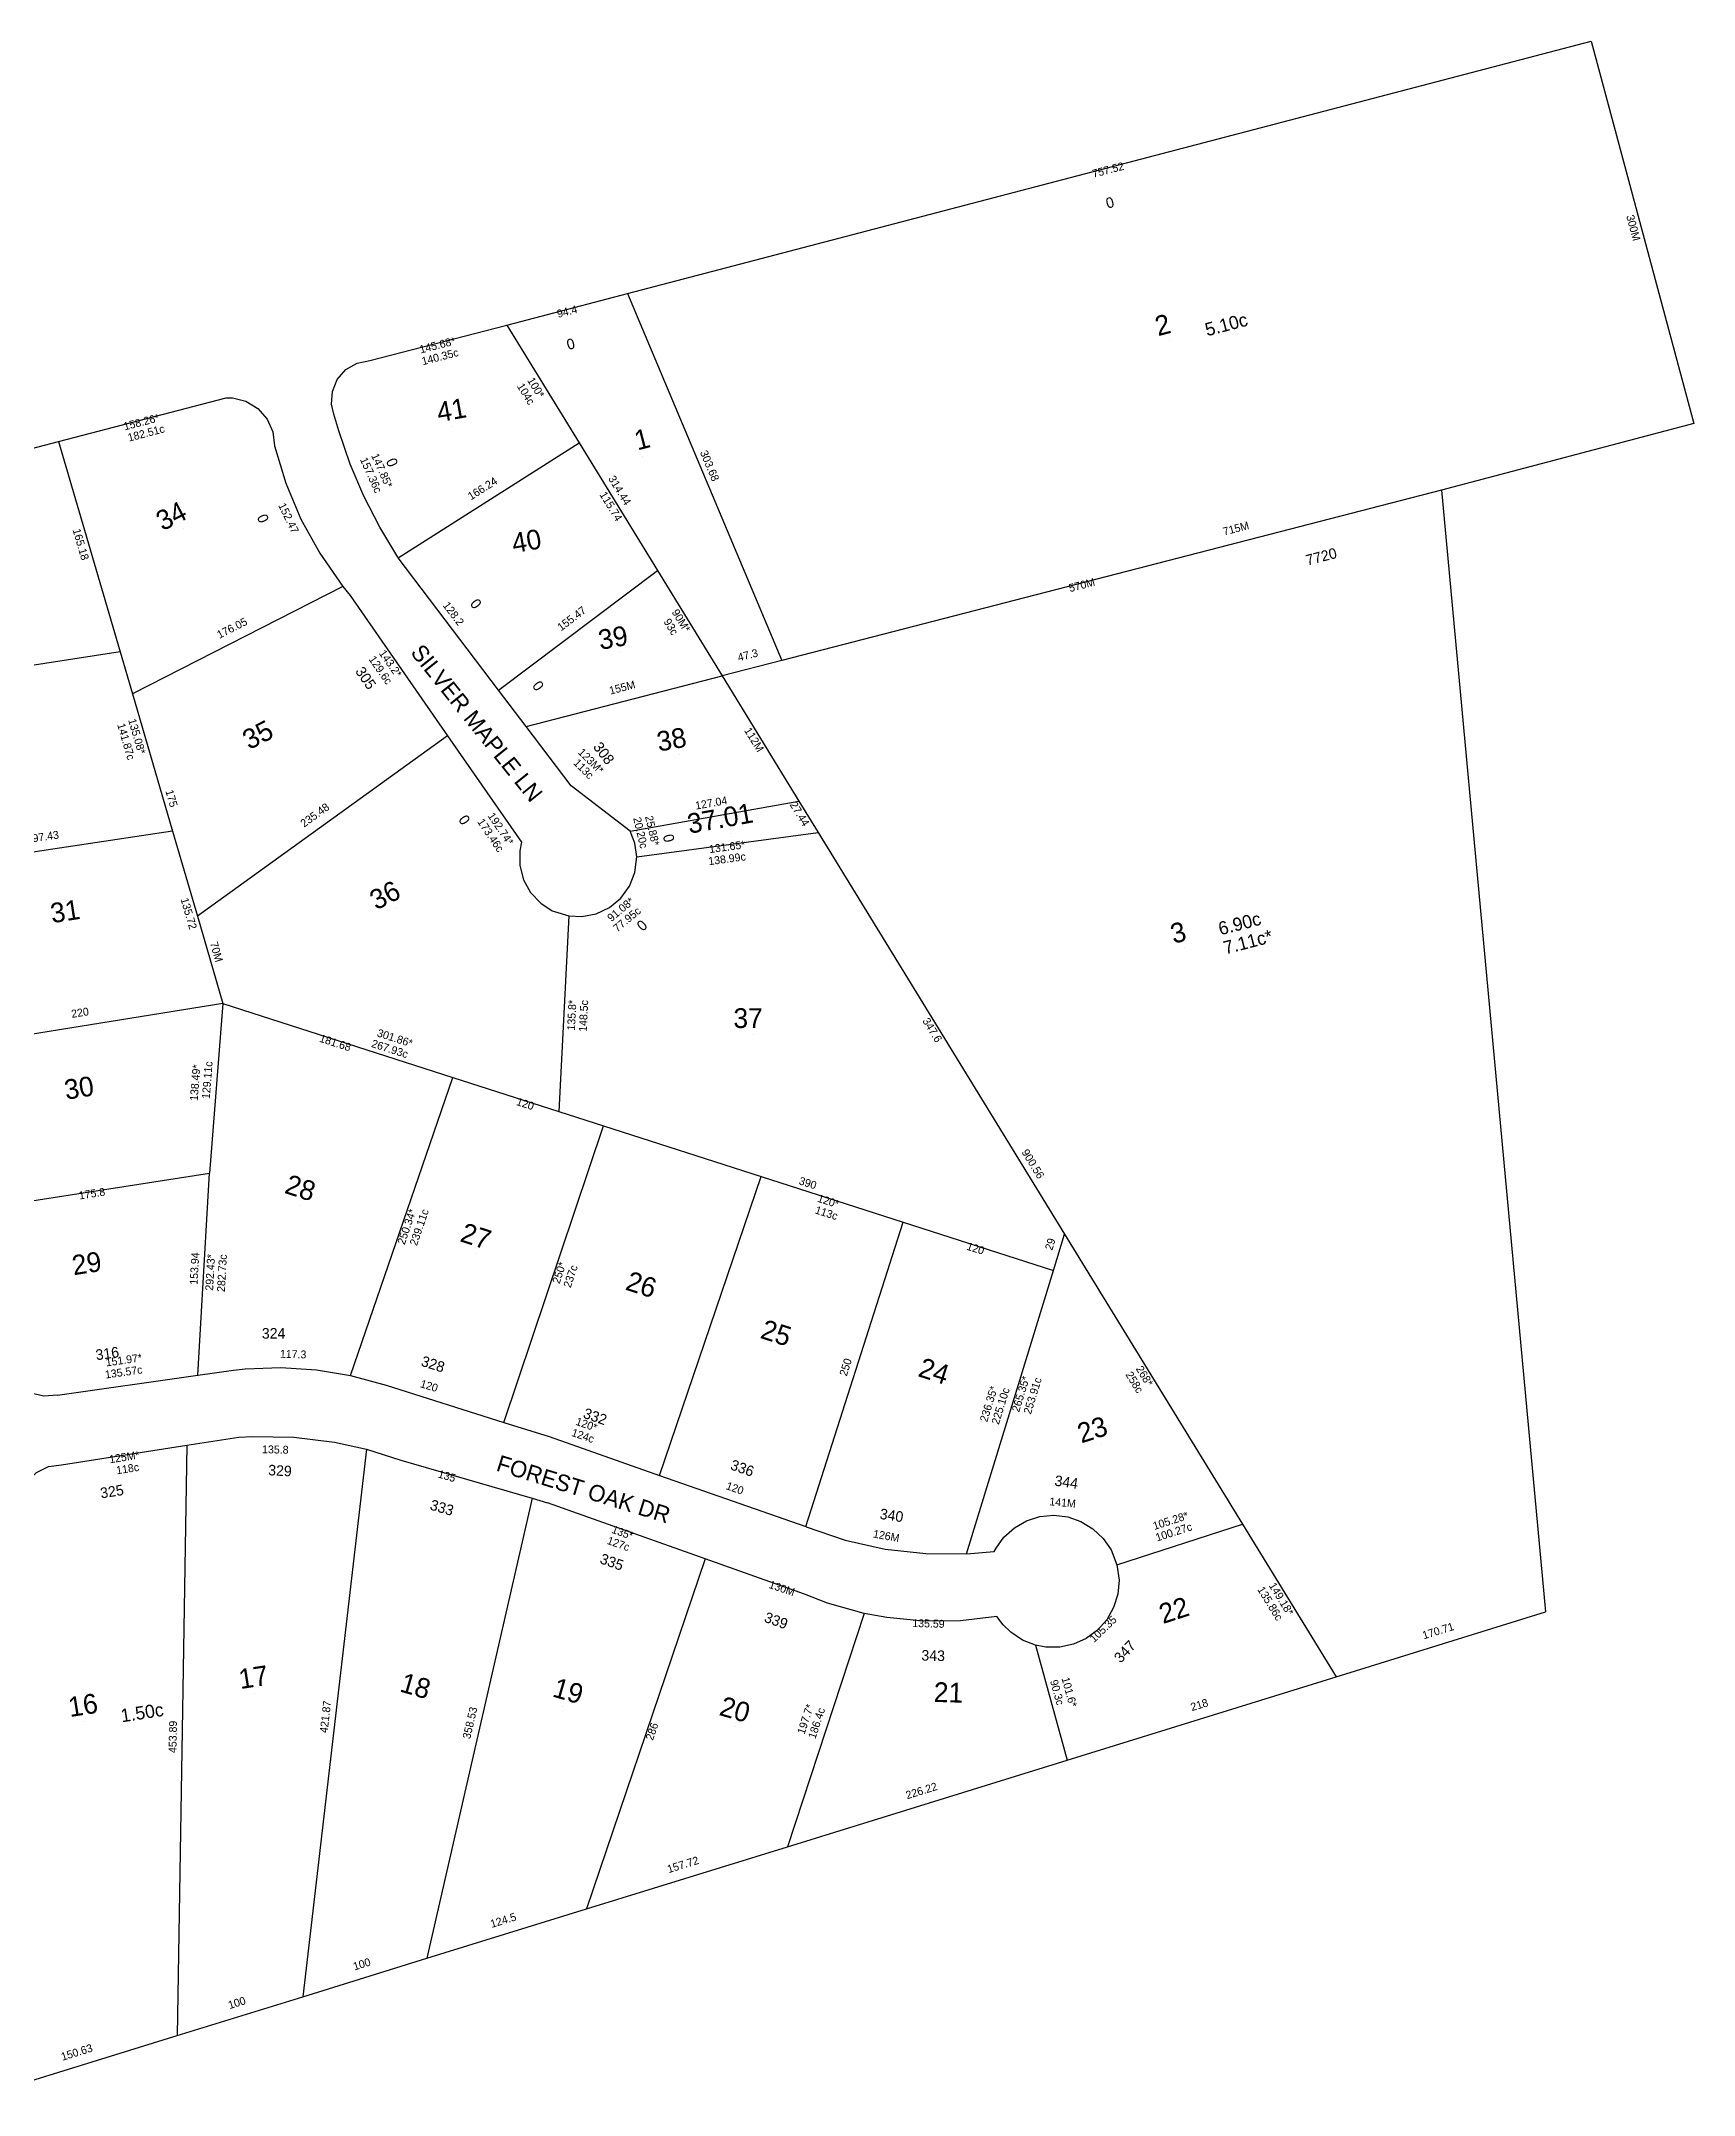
# Model space of a CAD drawing. Extents: x 2546959 to 2550387, y 581906 to 585027.
# Drawn here: x 2549132 to 2550387, y 582686 to 584245 of the extents above; entities that cross this region are included whole.
import ezdxf

# ---------------------------------------------------------------- set-up
doc = ezdxf.new("R2010")
doc.units = 0
for name, color, linetype in [('Level 20', 7, 'Continuous'), ('Level 38', 7, 'Continuous'), ('Level 39', 7, 'Continuous'), ('Level 40', 7, 'Continuous'), ('Level 41', 7, 'Continuous'), ('Level 42', 7, 'Continuous')]:
    doc.layers.add(name, color=color, linetype=linetype)

msp = doc.modelspace()

# ---------------------------------------------------------------- linework, layer by layer
at = {"layer": 'Level 40'}
for p, q in [((2549577.233, 584052.931), (2550308.685, 584244.591)), ((2550308.685, 584244.591), (2550386.687, 583954.249)), ((2549511.602, 584035.734), (2549577.233, 584052.931)), ((2549577.233, 584052.931), (2549694.232, 583774.501)), ((2549381.489, 584002.094), (2549485.616, 584029.016)), ((2549485.616, 584029.016), (2549511.602, 584035.734)), ((2549485.616, 584029.016), (2549540.456, 583939.635)), ((2549145.332, 583940.621), (2549272.401, 583973.833)), ((2550386.687, 583954.249), (2550195.063, 583903.767)), ((2549031.214, 583910.794), (2549145.332, 583940.621)), ((2549145.332, 583940.621), (2549192.015, 583780.951)), ((2549403.085, 583852.376), (2549540.456, 583939.635)), ((2549540.456, 583939.635), (2549599.959, 583842.655)), ((2550195.063, 583903.767), (2549694.232, 583774.501)), ((2550195.063, 583903.767), (2550273.96, 583052.222)), ((2549403.085, 583852.376), (2549402.778, 583852.78)), ((2549479.195, 583751.994), (2549403.085, 583852.376)), ((2549479.195, 583751.994), (2549599.959, 583842.655)), ((2549599.959, 583842.655), (2549648.946, 583762.813)), ((2549361.129, 583830.668), (2549201.357, 583749)), ((2549361.129, 583830.668), (2549366.624, 583823.818)), ((2549366.624, 583823.818), (2549440.609, 583717.371)), ((2549192.015, 583780.951), (2549019.704, 583754.571)), ((2549192.015, 583780.951), (2549201.357, 583749)), ((2549694.232, 583774.501), (2549648.946, 583762.813)), ((2549201.357, 583749), (2549231.828, 583644.78)), ((2549500.117, 583724.4), (2549479.195, 583751.994)), ((2549500.117, 583724.4), (2549648.946, 583762.813)), ((2549648.946, 583762.813), (2549707.304, 583667.698)), ((2549440.609, 583717.371), (2549250.655, 583580.386)), ((2549440.609, 583717.371), (2549496.715, 583636.646)), ((2549534.32, 583679.29), (2549500.117, 583724.4)), ((2549579.228, 583644.823), (2549534.32, 583679.29)), ((2549579.228, 583644.823), (2549707.304, 583667.698)), ((2549707.304, 583667.698), (2549721.867, 583643.963)), ((2549231.828, 583644.78), (2549039.085, 583615.922)), ((2549231.828, 583644.78), (2549250.655, 583580.386)), ((2549584.12, 583625.389), (2549721.867, 583643.963)), ((2549721.867, 583643.963), (2549908.935, 583339.07)), ((2549250.655, 583580.386), (2549270.052, 583514.047)), ((2549532.517, 583580.537), (2549525.145, 583432.101)), ((2549270.052, 583514.047), (2549058.121, 583479.818)), ((2549270.052, 583514.047), (2549259.813, 583385.34)), ((2549270.052, 583514.047), (2549444.587, 583457.98)), ((2549366.967, 583231.812), (2549444.587, 583457.98)), ((2549444.587, 583457.98), (2549525.145, 583432.101)), ((2549483.305, 583196.156), (2549558.818, 583421.284)), ((2549525.145, 583432.101), (2549558.818, 583421.284)), ((2549558.818, 583421.284), (2549678.628, 583382.798)), ((2549081.302, 583357.597), (2549259.719, 583385.325)), ((2549251.093, 583231.95), (2549259.719, 583385.325)), ((2549259.719, 583385.325), (2549259.813, 583385.34)), ((2549601.545, 583155.912), (2549678.628, 583382.798)), ((2549678.628, 583382.798), (2549786.52, 583348.139)), ((2549712.634, 583116.989), (2549786.52, 583348.139)), ((2549786.52, 583348.139), (2549900.478, 583311.531)), ((2549900.478, 583311.531), (2549908.935, 583339.07)), ((2549908.935, 583339.07), (2550044.053, 583118.847)), ((2549834.4, 583096.347), (2549900.478, 583311.531)), ((2549251.093, 583231.95), (2549278.029, 583235.786)), ((2549144.535, 583216.772), (2549251.093, 583231.95)), ((2549393.953, 583224.388), (2549483.305, 583196.156)), ((2549483.305, 583196.156), (2549517.683, 583185.295)), ((2549147.609, 583163.999), (2549242.58, 583178.769)), ((2549242.58, 583178.769), (2549235.186, 582730.658)), ((2549242.58, 583178.769), (2549282.074, 583184.911)), ((2549379.012, 583175.725), (2549330.628, 582760.203)), ((2549517.683, 583185.295), (2549601.545, 583155.912)), ((2549405.098, 583167.535), (2549504.655, 583138.594)), ((2549601.545, 583155.912), (2549712.634, 583116.989)), ((2549504.655, 583138.594), (2549424.797, 582789.354)), ((2549504.655, 583138.594), (2549516.438, 583135.169)), ((2549636.195, 583092.456), (2549516.438, 583135.169)), ((2549712.634, 583116.989), (2549712.837, 583116.919)), ((2549948.656, 583087.965), (2550044.053, 583118.847)), ((2550044.053, 583118.847), (2550115.103, 583003.046)), ((2549636.195, 583092.456), (2549546.008, 582826.877)), ((2549711.442, 583065.619), (2549636.195, 583092.456)), ((2549756.789, 583051.174), (2549698.481, 582874.077)), ((2550115.103, 583003.046), (2550273.96, 583052.222)), ((2549886.988, 583027), (2549910.993, 582939.862)), ((2549910.993, 582939.862), (2550115.103, 583003.046)), ((2549698.481, 582874.077), (2549910.993, 582939.862)), ((2549546.008, 582826.877), (2549698.481, 582874.077)), ((2549424.797, 582789.354), (2549546.008, 582826.877)), ((2549330.628, 582760.203), (2549424.797, 582789.354)), ((2549235.186, 582730.658), (2549330.628, 582760.203)), ((2549089.777, 582685.644), (2549235.186, 582730.658))]:
    msp.add_line(p, q, dxfattribs=at)
for points in [[(2549354.267, 583961.416), (2549352.521, 583968.881), (2549353.127, 583978.703), (2549356.862, 583987.805), (2549363.331, 583995.22), (2549371.841, 584000.159), (2549381.489, 584002.094)], [(2549272.401, 583973.833), (2549277.401, 583973.703), (2549287.448, 583971.196), (2549296.532, 583965.692), (2549303.552, 583957.723), (2549307.868, 583948.018), (2549309.082, 583937.467)], [(2549402.778, 583852.78), (2549389.066, 583875.507), (2549376.982, 583899.141), (2549366.585, 583923.565), (2549357.929, 583948.657), (2549354.267, 583961.416)], [(2549309.082, 583937.467), (2549317.723, 583909.123), (2549329.25, 583881.825), (2549343.541, 583855.866), (2549361.129, 583830.668)], [(2549584.12, 583625.389), (2549582.69, 583635.787), (2549579.228, 583644.823)], [(2549496.715, 583636.646), (2549495.378, 583630.061), (2549495.388, 583618.881), (2549498.182, 583608.055), (2549503.582, 583598.266), (2549511.25, 583590.13), (2549520.061, 583584.478)], [(2549532.517, 583580.537), (2549542.502, 583580.054), (2549553.477, 583582.18), (2549563.579, 583586.97), (2549572.17, 583594.125), (2549578.709, 583603.194), (2549582.784, 583613.604), (2549584.12, 583625.389)], [(2549520.061, 583584.478), (2549521.728, 583583.784), (2549532.517, 583580.537)], [(2549144.535, 583216.772), (2549134.2, 583216.029), (2549124.089, 583218.291), (2549115.056, 583223.368), (2549107.867, 583230.83), (2549104.058, 583237.617)], [(2549278.029, 583235.786), (2549287.01, 583236.77), (2549314.084, 583237.857), (2549341.125, 583236.138), (2549366.967, 583231.812)], [(2549366.967, 583231.812), (2549393.953, 583224.388)], [(2549282.074, 583184.911), (2549292.489, 583185.472), (2549323.766, 583184.946), (2549354.811, 583181.119), (2549379.012, 583175.725)], [(2549379.012, 583175.725), (2549405.098, 583167.535)], [(2549115.828, 583139.833), (2549117.703, 583145.177), (2549121.147, 583151.03), (2549128.416, 583158.133), (2549137.542, 583162.606), (2549147.609, 583163.999)], [(2549855.37, 583098.124), (2549856.9, 583100.624), (2549862.891, 583109.061), (2549870.816, 583116.146), (2549880.055, 583121.402), (2549890.194, 583124.594), (2549900.778, 583125.578), (2549911.332, 583124.31), (2549921.381, 583120.846), (2549930.476, 583115.342), (2549938.206, 583108.047), (2549944.226, 583099.286), (2549948.656, 583087.965)], [(2549712.837, 583116.919), (2549742.285, 583106.85), (2549772.648, 583100.02), (2549803.571, 583096.508), (2549834.4, 583096.347)], [(2549834.4, 583096.347), (2549855.37, 583098.124)], [(2549948.656, 583087.965), (2549950.26, 583076.33), (2549949.326, 583065.742), (2549946.183, 583055.587), (2549940.971, 583046.323), (2549933.923, 583038.366), (2549925.358, 583032.072), (2549915.658, 583027.723), (2549905.259, 583025.517), (2549894.63, 583025.55), (2549886.988, 583027)], [(2549756.789, 583051.174), (2549728.855, 583058.979), (2549711.442, 583065.619)], [(2549857.579, 583048.8), (2549829.825, 583045.53), (2549801.88, 583045.244), (2549774.065, 583047.943), (2549756.789, 583051.174)], [(2549886.988, 583027), (2549876.901, 583030.938), (2549868.05, 583036.825), (2549862.337, 583042.395), (2549857.579, 583048.8)]]:
    msp.add_lwpolyline(points, dxfattribs=at)
at = {"layer": 'Level 41'}
for p, q in [((2549988.343, 584017.587), (2549988.343, 584017.587)), ((2549444.511, 583952.085), (2549444.511, 583952.085)), ((2549588.333, 583929.648), (2549588.333, 583929.648)), ((2549239.781, 583874.828), (2549239.781, 583874.828)), ((2549506.316, 583853.583), (2549506.316, 583853.583)), ((2549571.984, 583780.189), (2549571.984, 583780.189)), ((2549305.449, 583708.726), (2549305.449, 583708.726)), ((2549616.406, 583702.932), (2549616.406, 583702.932)), ((2549655.034, 583643.058), (2549655.034, 583643.058)), ((2549402.019, 583587.047), (2549402.019, 583587.047)), ((2549150.936, 583571.594), (2549150.936, 583571.594)), ((2550000.138, 583556.447), (2550000.138, 583556.447)), ((2549672.416, 583490.476), (2549672.416, 583490.476)), ((2549166.387, 583438.327), (2549166.387, 583438.327)), ((2549328.625, 583361.07), (2549328.625, 583361.07)), ((2549461.892, 583324.373), (2549461.892, 583324.373)), ((2549172.181, 583305.058), (2549172.181, 583305.058)), ((2549587.433, 583287.677), (2549587.433, 583287.677)), ((2549689.798, 583250.98), (2549689.798, 583250.98)), ((2549809.546, 583222.009), (2549809.546, 583222.009)), ((2549937.339, 583179.935), (2549937.339, 583179.935)), ((2549999.297, 583042.927), (2549999.297, 583042.927)), ((2549293.859, 582990.237), (2549293.859, 582990.237)), ((2549411.674, 582984.443), (2549411.674, 582984.443)), ((2549164.454, 582968.991), (2549164.454, 582968.991)), ((2549527.559, 582980.58), (2549527.559, 582980.58)), ((2549819.202, 582978.649), (2549819.202, 582978.649)), ((2549658.895, 582965.129), (2549658.895, 582965.129))]:
    msp.add_line(p, q, dxfattribs=at)

# ---------------------------------------------------------------- texts
at = {"layer": 'Level 20'}
for s, height, rotation, p in [('SILVER MAPLE LN', 12.49982, 308.787239, (2549411.862, 583780.237)), ('FOREST OAK DR', 12.49979, 342.805633, (2549476.765, 583159.671))]:
    msp.add_text(s, height=height, rotation=rotation, dxfattribs=at).set_placement(p)
at = {"layer": 'Level 38'}
for s, height, rotation, p in [('2', 15, 14.682914, (2549979.895, 584020.533)), ('41', 14.9998, 10.126547, (2549433.872, 583955.267)), ('1', 15, 14.682914, (2549584.7, 583933.791)), ('34', 14.9998, 27.073644, (2549224.218, 583872.436)), ('40', 14.9998, 10.126547, (2549490.801, 583855.835)), ('39', 14.9998, 10.126547, (2549556.453, 583782.449)), ('35', 14.9998, 27.073644, (2549289.924, 583706.358)), ('38', 14.9998, 10.126547, (2549600.879, 583705.224)), ('37.01', 14.9998, 10.126547, (2549624.052, 583642.868)), ('36', 14.9998, 27.073644, (2549386.455, 583584.652)), ('31', 14.9998, 8.833667, (2549140.339, 583574.982)), ('3', 15, 14.682914, (2549991.68, 583559.311)), ('37', 14.9998, 0.000147, (2549657.535, 583495.476)), ('30', 14.9998, 8.833667, (2549150.902, 583440.995)), ('28', 14.9998, 342.190994, (2549315.991, 583370.45)), ('27', 14.9998, 342.190994, (2549449.269, 583333.758)), ('29', 14.9998, 8.833667, (2549156.715, 583307.769)), ('26', 14.9998, 342.190994, (2549574.814, 583297.065)), ('25', 14.9998, 342.190994, (2549677.159, 583260.372)), ('24', 14.9998, 342.190994, (2549796.943, 583231.359)), ('23', 14.9998, 17.937503, (2549921.661, 583180.097)), ('22', 14.9998, 17.937503, (2549983.633, 583043.032)), ('17', 14.9998, 8.839772, (2549283.269, 582993.654)), ('18', 14.9998, 343.791047, (2549403.497, 582992.076)), ('19', 14.9998, 343.791047, (2549519.389, 582988.237)), ('16', 14.9998, 8.839772, (2549153.884, 582972.427)), ('20', 14.9998, 343.791047, (2549645.983, 582974.156)), ('21', 14.9998, 358.370467, (2549809.461, 582983.963))]:
    msp.add_text(s, height=height, rotation=rotation, dxfattribs=at).set_placement(p)
at = {"layer": 'Level 39'}
for s, height, rotation, p in [('0', 8, 14.682928, (2549941.491, 584117.352)), ('0', 8, 14.682667, (2549532.164, 584010.046)), ('0', 8, 292.052983, (2549393.594, 583926.031)), ('0', 8, 292.895056, (2549295.615, 583883.422)), ('7720', 7.9999, 14.472239, (2550093.259, 583846.473)), ('0', 8, 307.169797, (2549457.1, 583817.463)), ('305', 7.9999, 304.800619, (2549370.121, 583766.206)), ('0', 8, 307.169158, (2549504.352, 583755.171)), ('308', 7.9999, 307.16995, (2549550.602, 583708.776)), ('0', 8, 304.800528, (2549448.35, 583653.614)), ('0', 8, 283.214678, (2549603.908, 583641.548)), ('0', 8, 42.680678, (2549588.651, 583568.389)), ('324', 7.9999, 0.317219, (2549299.59, 583259.651)), ('316', 7.9999, 8.106389, (2549173.991, 583243.249)), ('328', 7.9999, 342.465814, (2549419.8, 583239.24)), ('332', 7.9999, 340.691172, (2549542.895, 583199.786)), ('329', 7.9999, 357.014536, (2549304.226, 583156.018)), ('336', 7.9999, 340.690867, (2549654.579, 583160.632)), ('344', 7.9999, 351.629003, (2549900.895, 583148.185)), ('325', 7.9999, 8.839944, (2549177.577, 583138.404)), ('333', 7.9999, 343.790867, (2549426.604, 583130.084)), ('340', 7.9999, 351.452944, (2549768.231, 583122.955)), ('335', 7.9999, 340.370706, (2549555.544, 583089.407)), ('339', 7.9999, 340.370917, (2549680.229, 583044.96)), ('347', 7.9999, 46.953242, (2549951.519, 583012.948)), ('343', 7.9999, 358.545003, (2549800.175, 583015.378))]:
    msp.add_text(s, height=height, rotation=rotation, dxfattribs=at).set_placement(p)
at = {"layer": 'Level 42'}
for s, height, rotation, p in [('757.52', 5.999, 14.682928, (2549930.825, 584140.824)), ('300M', 5.999, 285.037789, (2550335.234, 584111.761)), ('94.4', 5.999, 14.629739, (2549524.462, 584034.462)), ('5.10c', 9.9999, 14.682914, (2550017.125, 584020.464)), ('145.68*', 5.999, 14.496528, (2549420.136, 584007.425)), ('140.35c', 5.999, 14.496528, (2549421.759, 583998.52)), ('104c', 5.999, 301.531289, (2549492.977, 583982.655)), ('100*', 5.999, 301.531289, (2549500.817, 583987.086)), ('158.26*', 5.999, 14.647575, (2549195.518, 583949.042)), ('182.51c', 5.999, 14.647575, (2549198.649, 583940.529)), ('157.36c', 5.999, 294.063111, (2549373.91, 583927.032)), ('147.85*', 5.999, 294.063111, (2549382.402, 583930.033)), ('303.68', 5.999, 292.792664, (2549632.038, 583932.411)), ('166.24', 5.999, 32.424061, (2549458.327, 583895.892)), ('314.44', 5.999, 301.531381, (2549562.29, 583912.492)), ('152.47', 5.999, 295.981597, (2549311.832, 583892.244)), ('115.74', 5.999, 301.531411, (2549555.675, 583900.379)), ('165.18', 5.999, 286.297431, (2549155.869, 583873.547)), ('715M', 5.999, 14.551664, (2550030.062, 583869.248)), ('570M', 5.999, 14.472256, (2549913.081, 583826.31)), ('128.2', 5.999, 307.169794, (2549436.608, 583816.177)), ('155.47', 5.999, 36.896339, (2549526.731, 583796.488)), ('90M*', 5.999, 301.531472, (2549610.433, 583811.108)), ('176.05', 5.999, 27.073644, (2549267.379, 583790.836)), ('93c', 5.999, 301.531472, (2549604.272, 583803.938)), ('143.2*', 5.999, 304.800614, (2549388.159, 583779.923)), ('47.3', 5.999, 14.472483, (2549661.618, 583773.685)), ('129.6c', 5.999, 304.800614, (2549380.408, 583775.365)), ('155M', 5.999, 14.472367, (2549564.141, 583748.512)), ('141.87c', 5.999, 286.297644, (2549189.679, 583725.785)), ('135.08*', 5.999, 286.297644, (2549198.034, 583729.32)), ('112M', 5.999, 301.531319, (2549665.469, 583721.387)), ('123M*', 5.999, 314.831939, (2549539.176, 583704.205)), ('113c', 5.999, 314.831939, (2549535.59, 583696.235)), ('175', 5.999, 286.297675, (2549226.311, 583675.362)), ('127.04', 5.999, 10.126547, (2549629.133, 583661.196)), ('235.48', 5.999, 35.797136, (2549331.604, 583647.504)), ('192.74*', 5.999, 303.888442, (2549470.734, 583656.512)), ('20.20c', 5.999, 283.214675, (2549581.424, 583654.766)), ('25.88*', 5.999, 283.214675, (2549590.403, 583655.911)), ('27.44', 5.999, 301.53135, (2549700.07, 583665.034)), ('197.43', 5.999, 8.515111, (2549121.553, 583635.759)), ('173.46c', 5.999, 303.888442, (2549462.885, 583651.961)), ('138.99c', 5.999, 7.679272, (2549638.929, 583619.003)), ('131.65*', 5.999, 7.679272, (2549639.466, 583628.193)), ('135.72', 5.999, 286.297675, (2549237.828, 583593.297)), ('91.08*', 5.999, 39.781211, (2549564.891, 583575.782)), ('77.95c', 5.999, 39.781211, (2549569.399, 583567.913)), ('6.90c', 9.9999, 14.682914, (2550027.223, 583565.751)), ('70M', 5.999, 286.297764, (2549260.073, 583559.919)), ('7.11c*', 9.9999, 14.682914, (2550031.024, 583551.24)), ('135.8*', 5.999, 87.159483, (2549537.234, 583493.436)), ('148.5c', 5.999, 87.159483, (2549546.166, 583492.467)), ('220', 5.999, 9.174508, (2549155.395, 583503.129)), ('347.6', 5.999, 301.531228, (2549800.782, 583500.91)), ('181.68', 5.999, 342.191025, (2549342.737, 583485.182)), ('267.93c', 5.999, 342.190933, (2549382.211, 583481.218)), ('301.86*', 5.999, 342.190933, (2549386.536, 583489.252)), ('138.49*', 5.999, 85.451733, (2549250.841, 583439.949)), ('129.11c', 5.999, 85.451733, (2549259.968, 583441.405)), ('120', 5.999, 342.191147, (2549492.258, 583437.128)), ('900.56', 5.999, 301.531289, (2549876.032, 583401.21)), ('175.8', 5.999, 8.833667, (2549161.146, 583365.282)), ('390', 5.999, 342.191239, (2549706.724, 583377.016)), ('250.34*', 5.999, 71.057906, (2549407.923, 583330.563)), ('113c', 5.999, 342.191147, (2549719.011, 583354.896)), ('120*', 5.999, 342.191147, (2549720.817, 583363.74)), ('239.11c', 5.999, 71.057906, (2549417.215, 583329.788)), ('120', 5.999, 342.190994, (2549834.065, 583327.37)), ('29', 5.999, 72.929397, (2549899.566, 583326.269)), ('153.94', 5.999, 86.781261, (2549250.745, 583300.476)), ('292.43*', 5.999, 86.781261, (2549262.533, 583295.957)), ('282.73c', 5.999, 86.781261, (2549271.462, 583294.988)), ('250*', 5.999, 71.457239, (2549525.522, 583300.88)), ('237c', 5.999, 71.457239, (2549533.958, 583297.815)), ('117.3', 5.999, 358.340619, (2549313.217, 583245.208)), ('135.57c', 5.999, 8.106389, (2549180.947, 583229.346)), ('151.97*', 5.999, 8.106389, (2549181.514, 583238.569)), ('250', 5.999, 72.273883, (2549743.525, 583230.769)), ('258c', 5.999, 301.53135, (2549954.911, 583232.48)), ('268*', 5.999, 301.53135, (2549962.8, 583236.83)), ('120', 5.999, 342.960778, (2549419.312, 583222.961)), ('236.35*', 5.999, 72.929503, (2549850.144, 583195.968)), ('225.10c', 5.999, 72.929503, (2549858.984, 583194.062)), ('265.35*', 5.999, 72.929494, (2549874.41, 583203.541)), ('253.91c', 5.999, 72.929494, (2549883.32, 583201.862)), ('124c', 5.999, 341.2035, (2549534.126, 583185.968)), ('120*', 5.999, 341.2035, (2549537.296, 583194.403)), ('125M*', 5.999, 8.839944, (2549184.185, 583165.051)), ('135.8', 5.999, 358.721606, (2549299.701, 583172.754)), ('118c', 5.999, 8.839944, (2549189.515, 583156.704)), ('135', 5.999, 343.536131, (2549432.799, 583154.449)), ('120', 5.999, 340.690864, (2549651.43, 583145.573)), ('141M', 5.999, 354.666036, (2549897.19, 583133.258)), ('105.28*', 5.999, 17.937503, (2549977.104, 583114.42)), ('127c', 5.999, 340.3707, (2549561.113, 583104.077)), ('135*', 5.999, 340.3707, (2549564.611, 583112.428)), ('126M', 5.999, 349.390303, (2549763.204, 583108.876)), ('100.27c', 5.999, 17.937503, (2549979.135, 583105.646)), ('130M', 5.999, 341.102731, (2549683.939, 583070.611)), ('135.86c', 5.999, 301.531228, (2550055.037, 583069.313)), ('149.18*', 5.999, 301.531228, (2550063.767, 583072.295)), ('135.59', 5.999, 358.545, (2549793.288, 583040.802)), ('105.35', 5.999, 43.909192, (2549931.404, 583028.676)), ('170.71', 5.999, 17.20045, (2550181.635, 583031.434)), ('90.3c', 5.999, 285.402047, (2549897.839, 582999.86)), ('101.6*', 5.999, 285.402047, (2549906.574, 583001.865)), ('421.87', 5.999, 83.358208, (2549349.39, 582960.099)), ('218', 5.999, 17.200633, (2550005.695, 582976.939)), ('1.50c', 9.9999, 8.839772, (2549193.276, 582968.422)), ('453.89', 5.999, 89.054611, (2549234.747, 582945.1)), ('358.53', 5.999, 77.120006, (2549457.713, 582955.414)), ('197.7*', 5.999, 71.776542, (2549711.43, 582958.894)), ('186.4c', 5.999, 71.776542, (2549719.749, 582955.47)), ('286', 5.999, 71.2431, (2549596.375, 582954.264)), ('226.22', 5.999, 17.200369, (2549789.436, 582910.053)), ('157.72', 5.999, 17.200508, (2549608.385, 582853.953)), ('124.5', 5.999, 17.200631, (2549474.105, 582812.403)), ('100', 5.999, 17.200731, (2549369.924, 582780.099)), ('100', 5.999, 17.200411, (2549275.098, 582750.766)), ('150.63', 5.999, 17.200636, (2549148.244, 582711.549))]:
    msp.add_text(s, height=height, rotation=rotation, dxfattribs=at).set_placement(p)

doc.saveas('drawing.dxf')
